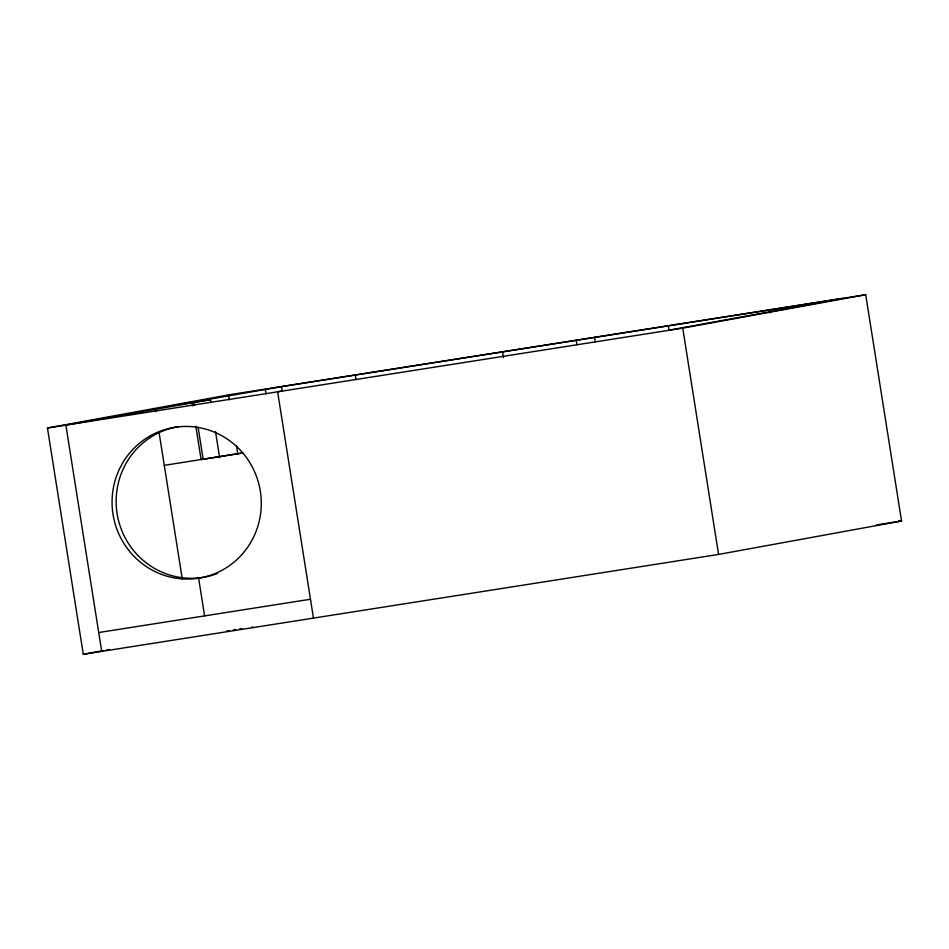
<?xml version="1.0" encoding="UTF-8"?>
<svg xmlns="http://www.w3.org/2000/svg" width="949" height="949" viewBox="0 0 949 949"><rect width="100%" height="100%" fill="white"/><g stroke="black" fill="none" stroke-linecap="round" stroke-linejoin="round"><path stroke-width="1.42" d="M252.553 626.886L252.232 626.898M47.45 427.999L230.429 394.57L865.713 294.712L901.55 521.001L718.571 554.43L83.287 654.288L47.45 427.999L682.734 328.14L865.713 294.712M210.903 402.53L210.453 399.636L65.861 425.105L101.709 651.394M668.381 330.288L843.234 298.354L281.604 386.634L173.62 405.425L210.453 399.636M281.687 391.071L277.618 391.818L313.467 618.107M242.137 453.041L201.105 459.541L195.826 426.184M83.287 654.288L103.619 650.575M106.525 650.041L109.432 649.507M239.373 629.033L241.793 628.641M164.284 465.342L242.991 452.958M98.72 632.532L310.477 599.246M876.662 524.916L901.55 521.001L898.608 520.693M233.383 629.97L235.696 629.614M226.823 630.978L229.195 630.622M769.58 309.932L770.03 312.826M682.734 328.14L718.571 554.43M668.298 325.851L668.986 330.205M594.643 337.429L595.331 341.782M576.233 340.323L576.921 344.677M502.579 351.901L503.492 357.702M355.258 375.057L355.946 379.41M281.604 386.634L282.292 390.988M265.34 389.6L266.028 393.954M228.519 395.389L229.207 399.743M236.55 446.16L237.701 453.42M215.506 431.546L219.634 457.655M194.177 402.601L194.64 405.508M198.092 427.264L203.145 459.174M192.149 402.981L192.611 405.875M198.626 578.178A76.371 74.556 79.6 0 0 244.486 455.01A76.371 74.556 79.6 0 0 116.917 475.058A76.371 74.556 79.6 0 0 198.626 578.178L204.593 615.889M155.316 408.77L155.778 411.664M158.993 431.973L182.279 578.997M217.499 573.469A76.371 74.556 79.6 0 1 118.708 521.274A76.371 74.556 79.6 0 1 178.792 426.576"/></g></svg>
